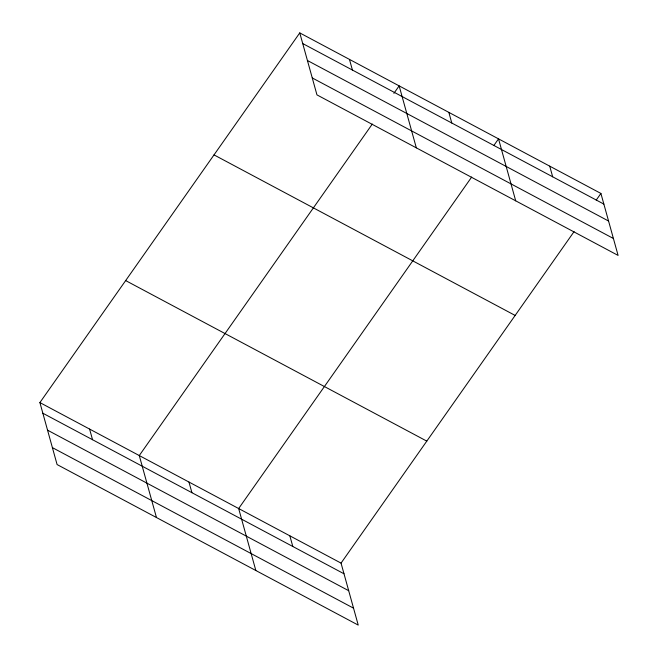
<?xml version="1.0" encoding="UTF-8"?>
<svg xmlns="http://www.w3.org/2000/svg" width="658" height="658" viewBox="0 0 658 658"><rect width="100%" height="100%" fill="white"/><g stroke="black" fill="none" stroke-linecap="round" stroke-linejoin="round"><path stroke-width="0.99" d="M39.899 402.581L341.041 563.116L358.232 625.1L57.09 464.556L39.899 402.581L299.768 32.9L600.91 193.444L618.101 255.419L316.959 94.884L299.768 32.9M372.313 124.049L139.274 455.558L156.464 517.542M393.895 93.346L399.151 85.877L416.333 147.861M471.687 177.035L238.657 508.535L255.839 570.519M493.854 145.492L498.525 138.854L515.707 200.838M341.041 563.116L574.072 231.616M596.238 200.081L600.91 193.444M302.729 43.56L603.863 204.095M307.426 60.495L608.56 221.03M312.262 77.94L613.404 238.484M214.014 154.893L515.148 315.437M125.662 280.588L426.795 441.123M42.86 413.232L343.994 573.776M47.557 430.176L348.691 590.711M52.393 447.621L353.527 608.165M549.718 166.145L552.671 176.805M448.838 112.37L451.791 123.021M349.456 59.393L352.417 70.044M289.849 535.826L292.802 546.485M188.969 482.051L191.922 492.702M89.587 429.065L92.548 439.725"/></g></svg>
